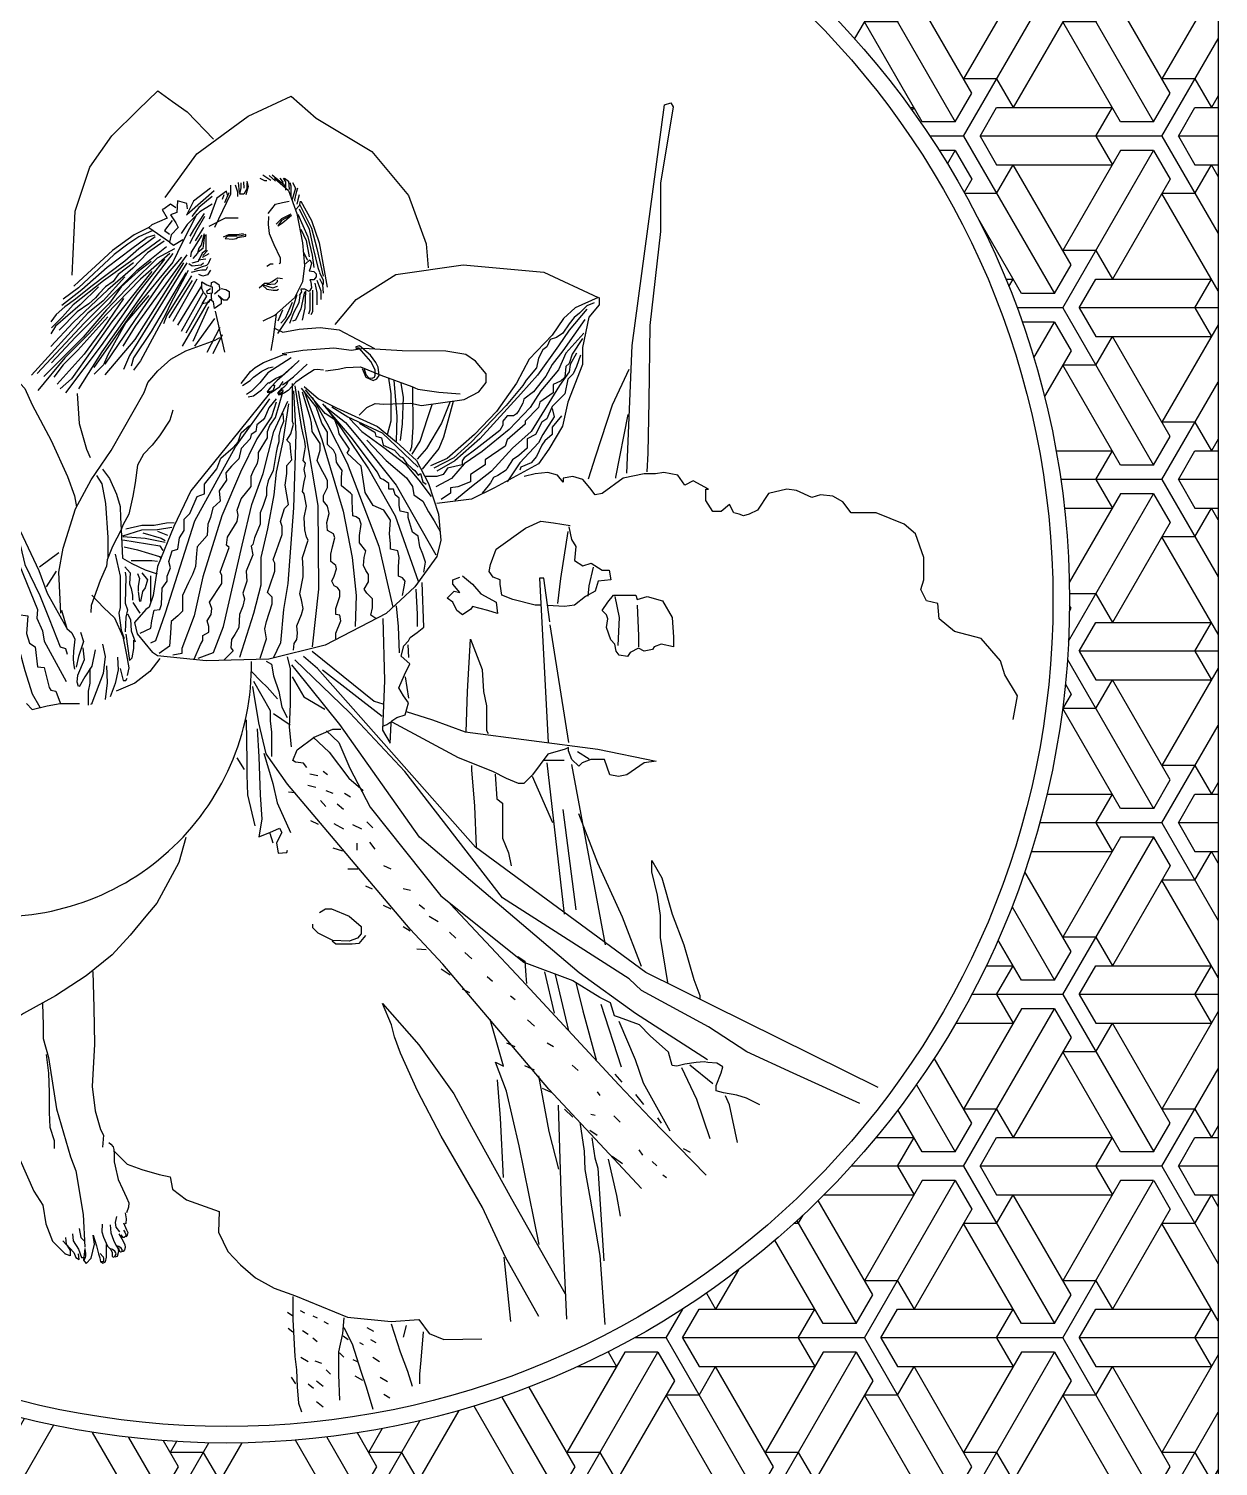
# Model space of a CAD drawing. Extents: x 996 to 1636, y 114 to 1174.
# Drawn here: x 1253.2 to 1613.1, y 381.5 to 816.6 of the extents above; entities that cross this region are included whole.
import ezdxf

# ---------------------------------------------------------------- set-up
doc = ezdxf.new("R2010")
doc.units = 0
doc.header["$LTSCALE"] = 10
doc.header["$MEASUREMENT"] = 0
for name, color, linetype in [('3', 3, 'CONTINUOUS'), ('4', 4, 'CONTINUOUS'), ('7', 7, 'CONTINUOUS'), ('BH', 3, 'CONTINUOUS')]:
    doc.layers.add(name, color=color, linetype=linetype)

msp = doc.modelspace()

# ---------------------------------------------------------------- hatches: boundary and pattern name
at = {"layer": 'BH'}
h = msp.add_hatch(dxfattribs=at)
h.set_pattern_fill('ESCHER', color=256, scale=50, style=0)
h.set_pattern_definition([(60, (-7764.003, -1606.18), (-60, -1e-08), [55, -5]), (180, (-7764.003, -1606.18), (30, -51.96152), [55, -5]), (300, (-7764.003, -1606.18), (60, -1e-08), [55, -5]), (60, (-7759.003, -1606.18), (-60, -1e-08), [10, -50]), (300, (-7759.003, -1606.18), (60, -1e-08), [10, -50]), (60, (-7766.503, -1601.85), (-60, -1e-08), [10, -50]), (180, (-7766.503, -1601.85), (30, -51.96152), [10, -50]), (300, (-7766.503, -1610.51), (60, -1e-08), [10, -50]), (180, (-7766.503, -1610.51), (30, -51.96152), [10, -50]), (60, (-7784.003, -1606.18), (-60, -1e-08), [10, -50]), (300, (-7784.003, -1606.18), (60, -1e-08), [10, -50]), (60, (-7754.003, -1623.503), (-60, -1e-08), [10, -50]), (180, (-7754.003, -1623.503), (30, -51.96152), [10, -50]), (300, (-7754.003, -1588.86), (60, -1e-08), [10, -50]), (180, (-7754.003, -1588.86), (30, -51.96152), [10, -50]), (0, (-7754.003, -1597.52), (-30, 51.96152), [35, -25]), (0, (-7754.003, -1614.84), (-30, 51.96152), [35, -25]), (120, (-7761.503, -1593.19), (-60, 1e-08), [35, -25]), (120, (-7776.503, -1601.85), (-60, 1e-08), [35, -25]), (240, (-7776.503, -1610.51), (30, -51.96152), [35, -25]), (240, (-7761.503, -1619.173), (30, -51.96152), [35, -25])])
h.paths.add_polyline_path([(1013.07, 1143.55), (1613.07, 1143.55), (1613.07, 143.55), (1013.07, 143.55)])
edge = h.paths.add_edge_path(flags=16)
edge.add_arc((1313.07, 643.55), 255, 0, 360)

# ---------------------------------------------------------------- linework, layer by layer
at = {"layer": '3'}
for points in [[(1434.18, 682.13), (1435.76, 720.76), (1439.57, 749.26), (1445.59, 793.58), (1447.49, 794.22), (1448.13, 792.95), (1444.32, 769.84), (1444.32, 755.27), (1441.15, 726.78), (1440.83, 703.98), (1440.52, 688.15), (1440.2, 682.45)], [(1318.16, 770.27), (1318.34, 768.32)], [(1319.22, 770.45), (1319.58, 768.85), (1319.4, 768.14), (1318.87, 766.37)], [(1323.13, 771.34), (1324.55, 770.63), (1325.26, 770.63)], [(1324.02, 772.4), (1326.5, 770.8)], [(1327.57, 771.34), (1331.83, 767.61), (1334.32, 760.69), (1336.09, 751.83), (1336.62, 744.91), (1336.09, 739.95), (1333.61, 735.16), (1327.57, 729.84), (1324.02, 728.06)], [(1325.97, 772.22), (1327.92, 770.45)], [(1326.86, 772.4), (1329.17, 770.45), (1330.41, 769.56), (1330.94, 768.32)], [(1329.17, 771.34), (1330.23, 770.09)], [(1330.23, 771.34), (1330.94, 770.27), (1330.94, 769.03), (1330.94, 767.79)], [(1330.59, 771.34), (1331.83, 770.45), (1332.01, 767.97)], [(1308.21, 768.3), (1303.06, 764.4), (1300.93, 760.14)], [(1309.28, 767.59), (1301.82, 761.03), (1300.93, 760.14)], [(1308.75, 765.82), (1304.66, 762.45), (1302.53, 759.79)], [(1313.37, 766.19), (1313.01, 767.43), (1310.17, 765.31), (1307.86, 758.92)], [(1314.25, 769.21), (1314.25, 766.55), (1309.46, 756.44)], [(1312.3, 766.37), (1311.77, 764.95)], [(1313.72, 766.9), (1312.48, 763.89)], [(1315.67, 769.38), (1316.38, 767.26), (1316.38, 765.84)], [(1316.56, 770.09), (1316.92, 767.08)], [(1319.22, 769.92), (1319.22, 768.14), (1318.34, 766.55), (1317.09, 766.55), (1317.45, 768.5), (1317.45, 769.92)], [(1332.19, 770.09), (1332.54, 769.03), (1332.54, 767.79), (1332.54, 765.84)], [(1333.07, 770.09), (1333.96, 768.32), (1332.9, 764.95)], [(1334.49, 768.32), (1334.14, 767.08), (1333.61, 764.77), (1333.78, 764.42)], [(1335.03, 766.37), (1334.67, 764.77), (1334.32, 763.53)], [(1297.73, 762.43), (1296.13, 763.5), (1294.18, 762.08), (1293.64, 761.9), (1295.06, 759.24), (1290.45, 757.29), (1289.56, 756.4), (1295.77, 752.15)], [(1301.28, 762.08), (1301.1, 763.67), (1298.26, 764.56), (1298.08, 761.01), (1296.13, 760.3), (1297.73, 757.82), (1298.44, 756.4), (1296.31, 754.27), (1295.77, 751.97), (1297.02, 751.08), (1299.86, 752.86)], [(1308.75, 763.51), (1305.02, 761.21), (1301.11, 757.31), (1299.34, 754.65)], [(1325.62, 760.69), (1327.92, 763.53), (1330.05, 764.06), (1332.01, 764.42)], [(1335.38, 764.42), (1335.03, 763), (1333.96, 761.76)], [(1335.03, 762.11), (1338.04, 755.91), (1339.29, 750.23), (1340.71, 744.38), (1341.24, 742.96)], [(1335.2, 763.35), (1338.75, 756.26), (1340.35, 750.05), (1342.3, 741.72)], [(1335.56, 764.42), (1338.75, 758.57), (1341.06, 751.83), (1343.55, 738.35)], [(1304.13, 760.5), (1299.69, 751.81), (1296.85, 745.96), (1286.02, 732.83), (1272.88, 714.03)], [(1296.66, 758.53), (1294.35, 755.52), (1295.77, 754.45)], [(1306.44, 759.81), (1304.13, 755.73), (1301.83, 751.47)], [(1306.26, 760.69), (1303.07, 755.73), (1302, 753.78)], [(1316.56, 759.28), (1312.66, 759.28), (1307.68, 756.79)], [(1325.79, 759.81), (1325.62, 757.33), (1325.97, 754.66), (1327.39, 751.3), (1329.34, 747.22), (1329.34, 745.62), (1328.99, 745.44)], [(1332.54, 760.52), (1329.7, 759.1), (1328.1, 757.5)], [(1332.36, 759.99), (1329.7, 758.57), (1328.63, 756.97), (1329.7, 757.68), (1330.59, 758.39), (1332.72, 760.16)], [(1334.67, 760.52), (1337.69, 753.6), (1338.93, 748.1), (1339.46, 744.38)], [(1291.51, 753.57), (1286.54, 750.02), (1282.28, 746.29), (1271.98, 738.49), (1267.37, 734.77), (1264.17, 732.46), (1261.51, 730.16), (1259.91, 727.85)], [(1293.11, 752.86), (1284.06, 746.12), (1275.89, 740.26), (1266.66, 732.99), (1263.46, 729.45), (1260.09, 726.08)], [(1291.34, 754.1), (1289.03, 753.39), (1284.41, 750.02), (1276.95, 744.34), (1269.32, 737.6), (1263.28, 732.82)], [(1290.8, 755.52), (1286.54, 753.57), (1283.17, 751.44), (1279.09, 748.25), (1268.26, 738.14), (1263.64, 734.77)], [(1289.56, 756.4), (1285.12, 754.27), (1278.55, 749.49), (1268.43, 740.09), (1266.83, 738.67)], [(1305.55, 754.13), (1302.36, 748.99), (1302.18, 747.57)], [(1306.8, 754.31), (1306.8, 749.52), (1305.73, 748.64), (1304.49, 746.15), (1302.54, 745.62)], [(1306.26, 754.49), (1305.38, 751.12), (1304.67, 750.23), (1304.31, 748.64), (1302.89, 747.04)], [(1306.09, 756.44), (1303.6, 752.36)], [(1306.44, 754.13), (1305.91, 750.05), (1304.49, 748.99)], [(1312.12, 753.6), (1313.72, 754.31), (1316.21, 754.31), (1318.16, 754.66)], [(1335.56, 755.91), (1337.16, 752.54), (1338.04, 747.57)], [(1294.89, 750.55), (1285.83, 743.28), (1270.03, 727.5), (1255.83, 712.24)], [(1295.95, 748.6), (1287.07, 740.8), (1276.6, 729.98), (1271.45, 724.3), (1264.17, 717.03), (1256, 707.07)], [(1297.37, 750.02), (1292.05, 747.18), (1284.77, 739.91), (1276.78, 731.57), (1269.68, 723.24), (1257.78, 711.36)], [(1294.18, 752.32), (1289.2, 748.78), (1284.77, 744.17), (1277.13, 737.6), (1266.66, 727.67), (1259.91, 720.4)], [(1296.84, 748.6), (1291.34, 741.51), (1282.81, 729.45), (1275.36, 718.81), (1268.26, 707.63)], [(1307.68, 748.46), (1305.73, 747.39)], [(1307.33, 749.52), (1305.91, 747.93)], [(1336.27, 749.17), (1337.33, 746.86), (1337.69, 746.51)], [(1290.27, 746.12), (1286.36, 743.1), (1281.22, 738.49), (1277.66, 733.53), (1272.52, 728.38), (1267.37, 723.24), (1260.09, 715.44)], [(1284.94, 745.76), (1280.33, 742.22), (1278.73, 740.09), (1276.42, 738.49), (1274.47, 736.36), (1273.4, 735.12), (1271.45, 733.35), (1267.9, 730.87), (1262.4, 725.37)], [(1294.35, 746.83), (1286.01, 736.36), (1281.93, 730.33), (1275.18, 720.76), (1264.35, 706.39)], [(1299.48, 747.5), (1294.16, 741.3), (1286.7, 730.48), (1280.31, 721.08), (1276.23, 715.05)], [(1300.02, 745.73), (1288.65, 727.82), (1285.28, 722.5), (1276.23, 711.86)], [(1301.08, 748.21), (1285.46, 726.58), (1281.73, 720.55)], [(1301.08, 745.73), (1283.68, 717.71), (1281.91, 713.45)], [(1306.09, 745.62), (1305.38, 745.09), (1302.71, 744.73), (1301.65, 745.44)], [(1307.33, 744.56), (1306.8, 743.49), (1305.55, 743.49), (1304.31, 743.31), (1302.36, 742.78)], [(1308.22, 747.04), (1307.51, 745.44), (1306.97, 744.91), (1305.73, 744.56), (1303.25, 743.67)], [(1306.8, 746.86), (1304.49, 746.51)], [(1325.26, 744.73), (1326.33, 745.44), (1327.21, 745.44)], [(1336.98, 745.44), (1338.22, 746.68), (1338.75, 745.8), (1338.4, 744.02), (1338.04, 743.31), (1339.46, 743.14), (1340.17, 742.43), (1340.17, 741.54), (1339.46, 740.65), (1338.22, 740.65), (1338.58, 739.95), (1338.75, 738.17), (1338.04, 737.11), (1336.8, 737.82), (1335.56, 737.82), (1335.74, 736.93), (1335.03, 735.87)], [(1282.28, 741.51), (1275.71, 734.23), (1271.1, 730.51), (1254.05, 711.71)], [(1290.45, 743.1), (1278.37, 727.85), (1272.34, 719.34), (1266.12, 710.65), (1262.75, 707.63)], [(1300.73, 742.72), (1290.25, 724.98), (1284.92, 717), (1284.21, 714.52)], [(1301.44, 743.43), (1296.11, 733.32), (1294.69, 730.3), (1287.05, 716.11), (1284.92, 713.28)], [(1302.5, 741.83), (1295.04, 729.95), (1293.98, 727.29)], [(1302.68, 740.41), (1295.58, 729.06)], [(1304.1, 740.77), (1296.82, 728)], [(1308.22, 743.49), (1307.33, 742.07), (1305.91, 741.72), (1304.67, 742.25)], [(1311.41, 737.99), (1312.83, 737.64), (1313.9, 737.11), (1313.9, 735.51), (1313.19, 734.45), (1312.12, 734.45), (1310.53, 735.87), (1311.41, 734.8), (1311.41, 733.38), (1309.46, 731.96), (1309.1, 733.92), (1308.04, 734.63), (1307.68, 733.74), (1305.73, 733.38), (1307.15, 735.69), (1306.09, 736.75), (1305.55, 737.99), (1305.55, 739.95), (1307.15, 739.06), (1308.75, 738.53), (1308.75, 736.58), (1307.33, 736.4), (1307.15, 737.29), (1308.22, 737.99)], [(1308.39, 738.35), (1308.57, 739.77), (1309.28, 740.12), (1310.7, 739.24), (1311.06, 737.64), (1309.46, 736.22)], [(1322.95, 738.17), (1324.55, 739.59), (1325.97, 739.59), (1326.86, 740.12), (1327.92, 740.83), (1328.63, 741.19), (1330.05, 741.01)], [(1325.26, 739.24), (1327.75, 739.41), (1328.46, 740.12), (1328.46, 740.65)], [(1340.35, 740.48), (1341.59, 737.29), (1341.59, 734.63)], [(1341.24, 742.78), (1342.3, 740.48), (1342.3, 739.24)], [(1341.24, 741.01), (1342.13, 739.24), (1342.3, 736.58)], [(1274.29, 738.49), (1268.79, 732.99), (1261.33, 726.61), (1259.91, 724.3)], [(1289.57, 735.85), (1282.65, 727.69), (1277.14, 717.94), (1275.9, 714.92), (1273.06, 712.08)], [(1305.52, 738.81), (1298.24, 726.93)], [(1305.87, 736.69), (1299.31, 724.98)], [(1306.94, 735.45), (1300.73, 724.45)], [(1308.39, 736.4), (1308.39, 735.33), (1308.57, 734.63)], [(1324.02, 738.88), (1325.26, 737.82), (1327.21, 737.46), (1328.28, 737.46), (1328.81, 737.82)], [(1324.2, 739.06), (1327.04, 738.17), (1328.46, 738.7), (1328.46, 738.7)], [(1334.32, 736.04), (1332.54, 730.37), (1328.46, 724.34)], [(1332.19, 727.53), (1333.43, 730.72), (1335.03, 733.74), (1335.38, 735.87)], [(1336.62, 736.93), (1335.56, 731.79), (1333.96, 728.42), (1333.07, 728.06)], [(1336.98, 737.29), (1336.8, 732.14), (1335.91, 728.42)], [(1338.22, 736.75), (1338.22, 731.43), (1337.87, 730.19)], [(1339.11, 737.46), (1339.11, 730.9), (1338.58, 730.01)], [(1339.82, 739.59), (1340.35, 736.75), (1340.35, 733.03)], [(1281.93, 734.94), (1275.89, 726.08), (1270.03, 718.1), (1261.86, 709.05)], [(1307.65, 734.2), (1299.66, 720.55)], [(1307.65, 732.43), (1302.86, 721.97)], [(1309.63, 731.17), (1312.47, 718.75)], [(1330.05, 731.43), (1328.63, 728.06)], [(1332.9, 733.74), (1330.76, 728.95), (1329.52, 727.53)], [(1424.28, 733.64), (1422.06, 732.69), (1419.84, 730.48), (1418.26, 729.21), (1416.67, 727.31), (1414.77, 724.46), (1412.87, 723.2), (1410.96, 722.56), (1410.01, 720.35), (1408.75, 719.4), (1407.48, 716.86), (1406.84, 714.01), (1403.67, 710.21), (1402.72, 708.63), (1397.65, 702.61), (1387.19, 691.53), (1381.8, 686.78), (1375.78, 683.62)], [(1422.06, 731.74), (1416.67, 725.41), (1413.5, 720.66), (1407.16, 711.8), (1402.09, 706.1), (1389.73, 692.48), (1382.12, 685.83), (1376.73, 682.67)], [(1277.13, 729.45), (1268.08, 719.34), (1263.64, 714.9), (1260.8, 711.18)], [(1309.43, 728.88), (1303.39, 720.55)], [(1328.1, 730.19), (1327.21, 723.27), (1326.5, 719.2)], [(1421.43, 728.58), (1414.77, 719.08), (1411.6, 714.96), (1409.7, 711.48), (1405.89, 706.73), (1403.04, 704.51), (1402.72, 703.25), (1401.46, 701.03), (1400.82, 700.08), (1399.87, 699.45), (1397.97, 699.45), (1396.7, 697.87), (1396.7, 696.6), (1395.75, 695.02), (1388.46, 689.32), (1384.97, 686.78), (1384.34, 685.83), (1384.34, 684.57), (1379.9, 683.62), (1379.27, 682.67), (1378.63, 681.72), (1376.73, 681.08), (1373.24, 681.08)], [(1262.9, 639.68), (1262.36, 652.09), (1263.61, 659.36), (1267.34, 671.25), (1272.13, 680.11), (1278.17, 688.98), (1288.12, 706.5), (1289.24, 709.53), (1292.26, 713.08), (1296.17, 716.63), (1300.78, 719.11), (1309.66, 722.3), (1311.08, 723.19)], [(1311.02, 726.22), (1307.12, 718.6)], [(1311.73, 723.92), (1308.89, 718.24)], [(1327.41, 726.03), (1330.08, 724.79), (1335.05, 725.67), (1341.44, 726.2), (1347.12, 725.49), (1357.81, 719.8)], [(1421.11, 724.46), (1415.72, 718.45), (1413.5, 713.38), (1408.11, 707.05), (1404.94, 701.98), (1398.6, 695.33), (1390.36, 688.68), (1384.97, 684.88), (1381.17, 680.45), (1376.41, 677.92)], [(1420.79, 722.88), (1417.62, 718.13), (1416.67, 715.28), (1415.72, 714.33), (1415.4, 711.16), (1414.13, 709.9), (1411.92, 708.95), (1411.92, 706.41), (1407.8, 703.56), (1407.48, 701.98), (1403.36, 697.87), (1403.36, 696.92), (1397.97, 692.17), (1397.33, 690.27), (1391.31, 686.15), (1391.31, 684.57), (1386.87, 681.72), (1386.87, 679.5), (1383.07, 677.92), (1380.85, 677.6), (1380.85, 676.02), (1378, 674.12)], [(1317.53, 709.19), (1320.34, 712.85), (1321.69, 714.07), (1324.26, 715.54), (1330.37, 717.98), (1331.35, 717.98)], [(1353.17, 699.66), (1355.48, 701.96), (1357.99, 703.13), (1360.65, 702.95), (1368.82, 703.3), (1372.02, 702.59), (1384.98, 704.37), (1389.41, 706.67), (1391.61, 709.57), (1391.61, 712.11), (1388.38, 716.03), (1385.47, 717.98), (1379.36, 719.02), (1366.16, 719.09), (1354.62, 719.8), (1350.89, 719.26), (1345.56, 719.97), (1336.15, 719.26), (1329.94, 718.2)], [(1354.08, 713.73), (1355.2, 711.14), (1357.42, 710.16), (1358.58, 710.62), (1359.27, 711.65), (1358.92, 714.19), (1358.23, 715.57), (1356.62, 717.76), (1353.31, 720.64), (1352.21, 720.28), (1352.36, 719.46), (1352.36, 719.46)], [(1354.71, 713.71), (1355.23, 712), (1356.15, 710.96), (1357.08, 710.85), (1357.88, 711.19), (1358, 711.77), (1358, 713.38), (1356.73, 715.92), (1353.15, 719.95), (1352.58, 719.95), (1352.4, 719.58), (1352.36, 719.46)], [(1418.89, 718.45), (1416.99, 714.96), (1416.67, 712.75), (1413.82, 708.63), (1405.26, 694.7), (1399.55, 689.63), (1393.21, 682.67), (1387.19, 677.92), (1382.12, 673.8)], [(1317.9, 708.58), (1320.22, 710.17), (1321.2, 711.14), (1323.77, 712.98), (1325.73, 713.95), (1327.19, 714.32)], [(1332.58, 717.01), (1325.6, 712.49), (1323.16, 709.43), (1320.59, 706.87), (1319.12, 705.89)], [(1335.02, 716.15), (1331.47, 712.85), (1328.29, 710.04), (1326.46, 708.09), (1325.48, 706.87), (1325.36, 706.62), (1326.58, 706.5), (1329.15, 708.33), (1330.25, 709.8)], [(1325.85, 709.31), (1327.93, 710.78), (1330.13, 711.75), (1333.55, 714.81)], [(1330.01, 708.82), (1331.6, 709.92), (1333.31, 711.26), (1337.47, 715.05)], [(1343.02, 713.03), (1346.83, 713.6), (1349.13, 714.06), (1353.63, 714.29), (1359.75, 711.76), (1369.09, 708.3), (1370.94, 707.5), (1377.28, 706.57), (1383.74, 706.11)], [(1420.16, 717.81), (1418.89, 714.33), (1417.94, 712.11), (1416.35, 710.53), (1415.4, 706.1), (1411.6, 702.3), (1410.01, 698.5), (1408.43, 697.55), (1406.53, 693.75), (1403.99, 692.48), (1403.99, 689.63), (1401.46, 687.42), (1399.55, 686.15), (1397.97, 683.62), (1397.65, 682.98), (1395.12, 681.4), (1393.85, 680.77), (1392.9, 679.18), (1392.26, 678.23), (1390.36, 676.02)], [(1319.61, 705.16), (1321.2, 705.52), (1323.65, 707.35), (1325.73, 709.55)], [(1323.2, 626.07), (1325.17, 631.98), (1324.68, 634.93), (1325.17, 637.15), (1326.9, 642.56), (1326.9, 644.53), (1325.42, 646.01), (1326.16, 647.98), (1327.64, 652.41), (1327.64, 654.87), (1327.14, 655.85), (1329.85, 663.48), (1329.85, 665.95), (1329.36, 667.42), (1330.59, 671.36), (1331.83, 672.59), (1330.84, 678.5), (1331.33, 681.94), (1331.33, 684.41), (1332.81, 686.13), (1332.57, 688.59), (1332.32, 691.05), (1331.33, 692.04), (1332.57, 694.01), (1333.3, 696.96), (1333.06, 697.7), (1333.06, 709.27)], [(1342.36, 713.22), (1340.53, 713.46), (1339.55, 713.34), (1336.73, 711.51), (1334.04, 709.68), (1331.72, 707.11), (1330.62, 706.38), (1329.09, 705.7), (1328.54, 706.26), (1329.94, 707.78), (1330.25, 707.97), (1330.74, 708.45), (1331.23, 708.94), (1331.72, 709.8)], [(1362.05, 710.84), (1362.75, 706.11), (1362.75, 697.82), (1361.71, 693.67)], [(1363.67, 710.15), (1364.59, 699.31), (1364.48, 695.4), (1364.36, 691.82)], [(1365.75, 709.22), (1366.55, 705.08), (1366.21, 697.01), (1365.63, 691.94)], [(1434.81, 713.48), (1429.74, 702.71), (1424.67, 687.2), (1422.45, 680.23)], [(1303.24, 625.82), (1305.21, 630.25), (1305.95, 631.49), (1305.95, 632.96), (1307.68, 633.95), (1307.68, 635.67), (1307.18, 637.39), (1308.42, 639.36), (1308.66, 641.09), (1307.92, 643.05), (1311.62, 648.72), (1311.62, 651.18), (1311.13, 652.16), (1313.84, 659.55), (1313.1, 660.28), (1313.34, 662.75), (1316.3, 667.42), (1316.55, 669.39), (1316.3, 670.87), (1317.53, 674.31), (1320.49, 678.01), (1320.49, 681.21), (1321.23, 682.93), (1322.46, 685.14), (1322.71, 686.62), (1322.71, 688.34), (1325.42, 692.78), (1325.42, 694.74), (1326.16, 696.47), (1327.88, 698.93), (1330.1, 706.56)], [(1333.3, 707.05), (1334.04, 694.01), (1333.3, 671.61), (1331.58, 648.72), (1330.35, 640.84), (1329.36, 630.75), (1327.14, 626.07)], [(1333.3, 628.53), (1333.55, 630.5), (1334.29, 631.73), (1334.54, 633.7), (1334.29, 635.92), (1335.77, 639.36), (1336.26, 641.09), (1335.77, 643.79), (1335.28, 645.52), (1336.26, 650.68), (1336.26, 653.15), (1336.02, 656.59), (1337.74, 661.76), (1337.25, 662.75), (1336.75, 664.96), (1336.51, 668.65), (1337.25, 672.1), (1336.51, 675.79), (1336.02, 676.53), (1336.51, 679.48), (1337, 681.21), (1336.51, 683.18), (1337, 685.14), (1336.26, 685.88), (1336.75, 688.84), (1337, 690.07), (1336.75, 691.79), (1336.26, 693.76), (1335.77, 696.22), (1333.8, 708.53)], [(1334.78, 707.05), (1337, 694.25), (1340.7, 672.35), (1340.94, 646.99), (1338.97, 629.52)], [(1358.19, 638.13), (1356.71, 639.12), (1357.21, 641.33), (1357.21, 644.04), (1355.48, 645.76), (1354.74, 646.99), (1355.97, 649.21), (1355.97, 651.42), (1355.24, 652.65), (1354.5, 654.13), (1354.74, 656.59), (1355.24, 658.56), (1353.26, 661.02), (1353.26, 663.24), (1353.76, 666.68), (1353.26, 668.16), (1352.28, 668.9), (1351.29, 669.15), (1351.05, 673.58), (1351.05, 675.55), (1350.55, 676.04), (1347.84, 678.25), (1347.84, 680.96), (1348.09, 682.93), (1346.86, 684.65), (1346.36, 685.39), (1346.12, 687.61), (1345.38, 689.08), (1343.65, 690.81), (1343.65, 693.02), (1343.65, 694.5), (1341.93, 697.21), (1340.2, 702.13), (1335.77, 707.79)], [(1346.12, 631.98), (1346.12, 633.7), (1347.6, 637.39), (1347.35, 639.12), (1346.12, 639.36), (1346.12, 641.09), (1347.35, 644.78), (1347.35, 646.5), (1346.61, 647.48), (1345.63, 647.98), (1344.89, 649.45), (1345.63, 650.93), (1346.36, 653.15), (1346.12, 654.13), (1344.64, 655.36), (1344.64, 657.58), (1345.13, 659.79), (1345.87, 662.5), (1345.38, 663.73), (1343.65, 664.71), (1343.41, 667.18), (1344.15, 669.88), (1343.65, 672.1), (1342.42, 673.58), (1342.42, 675.3), (1343.65, 677.76), (1343.65, 679.73), (1343.16, 680.71), (1341.68, 683.42), (1340.45, 685.88), (1341.44, 689.08), (1341.44, 691.05), (1338.97, 694.74), (1338.73, 697.21), (1338.48, 698.68), (1336.02, 706.56)], [(1336.75, 706.31), (1341.93, 692.28), (1348.34, 670.62), (1351.05, 656.59), (1352.28, 645.02), (1352.03, 635.67)], [(1366.32, 645.02), (1366.82, 647.73), (1367.06, 649.45), (1366.32, 650.44), (1365.09, 650.93), (1365.09, 653.88), (1365.34, 656.59), (1364.85, 658.56), (1362.63, 659.05), (1362.63, 660.78), (1362.38, 663.73), (1362.63, 667.91), (1360.66, 670.87), (1357.45, 672.35), (1354.99, 676.28), (1353.76, 684.16), (1349.57, 688.1), (1350.31, 689.33), (1347.1, 694.01), (1346.86, 695.48), (1345.87, 698.19), (1342.91, 700.16), (1337, 707.3)], [(1338.97, 705.08), (1343.41, 697.21), (1349.57, 685.14), (1359.18, 660.04), (1363.37, 641.58)], [(1369.32, 708.3), (1369.44, 695.97), (1368.98, 689.98), (1368.51, 688.6)], [(1296.84, 701.16), (1295.95, 698.14), (1292.75, 693.35), (1290.62, 690.52), (1287.96, 687.86), (1286.18, 684.49), (1285.47, 679.17), (1284.76, 675.09), (1283.52, 669.68), (1281.74, 666.31), (1281.21, 664.89), (1278.54, 659.93), (1276.95, 655.85), (1276.77, 653.9), (1274.82, 649.64), (1272.15, 642.02), (1271.98, 639.89)], [(1290.18, 630.75), (1291.66, 631.49), (1294.62, 639.85), (1303.49, 667.67), (1315.81, 690.07), (1326.16, 704.59)], [(1328.13, 704.59), (1325.91, 701.88), (1324.68, 698.93), (1324.19, 698.19), (1322.22, 696.71), (1321.97, 694.74), (1320.49, 693.76), (1320.24, 692.53), (1317.53, 689.58), (1316.79, 686.38), (1314.58, 684.16), (1312.85, 682.19), (1313.1, 679.98), (1310.88, 676.78), (1311.13, 673.58), (1308.91, 671.61), (1308.17, 668.65), (1307.43, 666.68), (1307.18, 663.24), (1304.23, 659.79), (1303.98, 657.82), (1303.73, 653.88), (1302.75, 651.42), (1301.52, 648.96), (1299.79, 645.02), (1299.79, 642.81), (1299.79, 640.35), (1298.31, 638.87), (1296.34, 637.15), (1296.1, 633.7), (1295.85, 629.76), (1292.65, 627.55)], [(1328.13, 703.61), (1326.65, 699.17), (1322.22, 692.53), (1317.29, 682.44), (1311.62, 669.15), (1305.95, 650.68), (1303.24, 638.87), (1299.55, 629.02), (1299.55, 627.55), (1296.84, 627.05)], [(1304.47, 626.07), (1309.16, 627.79), (1312.11, 635.67), (1317.78, 660.28), (1320.74, 672.59), (1324.19, 681.94), (1327.39, 694.74), (1331.58, 703.85)], [(1331.83, 703.11), (1330.1, 691.79), (1328.13, 682.44), (1327.39, 675.55), (1325.42, 665.21), (1323.45, 656.59), (1323.45, 648.22), (1321.23, 639.61), (1317.04, 626.32)], [(1372.73, 652.16), (1373.22, 655.12), (1372.48, 657.58), (1371.5, 659.79), (1371.01, 662.99), (1369.28, 664.22), (1368.05, 668.65), (1368.05, 670.13), (1365.58, 670.62), (1365.34, 672.35), (1365.34, 674.56), (1364.11, 675.55), (1363.61, 677.27), (1362.14, 677.27), (1362.14, 678.99), (1360.41, 680.22), (1359.67, 680.47), (1358.69, 682.44), (1350.8, 693.02), (1342.18, 703.11)], [(1342.67, 702.62), (1347.84, 695.48), (1355.97, 683.42), (1364.11, 669.15), (1371.01, 649.45)], [(1343.41, 701.88), (1349.08, 697.45), (1354.25, 691.3), (1364.35, 678.5), (1370.27, 668.16), (1376.43, 657.33)], [(1344.89, 702.13), (1349.81, 699.17), (1360.16, 694.25), (1371.01, 683.91)], [(1369.21, 687.79), (1371.63, 691.82), (1373.94, 698.97), (1375.32, 702.89)], [(1380.74, 703.81), (1378.09, 697.24), (1373.59, 689.52), (1370.71, 686.29)], [(1381.67, 703.81), (1378.67, 692.98), (1377.28, 689.52), (1372.21, 683.3)], [(1411.6, 701.66), (1412.23, 699.13), (1408.75, 693.75), (1407.48, 691.22), (1401.77, 685.2), (1397.97, 679.5)], [(1286.98, 633.7), (1290.18, 635.18), (1290.43, 637.39), (1291.17, 640.59), (1292.89, 640.84), (1293.39, 642.32), (1293.63, 647.24), (1295.11, 649.45), (1295.11, 650.93), (1296.1, 653.39), (1295.6, 655.36), (1296.59, 658.56), (1298.31, 659.05), (1298.81, 662.5), (1300.28, 664.71), (1300.28, 668.16), (1302.01, 669.88), (1304.23, 675.05), (1306.45, 675.79), (1306.45, 678.75), (1310.14, 683.42), (1311.37, 686.62), (1315.07, 689.82), (1316.55, 691.54), (1317.53, 694.25), (1320, 696.47)], [(1330.1, 700.16), (1330.35, 697.7), (1329.36, 695.48), (1328.87, 693.51), (1328.87, 691.54), (1328.38, 689.82), (1328.13, 688.34), (1327.14, 682.93), (1325.67, 679.73), (1325.17, 677.51), (1325.17, 675.3), (1324.19, 672.35), (1323.2, 670.13), (1323.2, 666.68), (1321.48, 662.5), (1320.98, 660.53), (1320.49, 660.04), (1320.98, 657.33), (1319.01, 652.41), (1319.26, 649.45), (1318.03, 645.76), (1318.52, 644.04), (1318.03, 641.82), (1317.04, 639.36), (1316.79, 635.42), (1315.56, 633.21), (1314.58, 631.73), (1314.33, 629.27), (1315.07, 628.29), (1312.36, 625.58)], [(1350.31, 698.68), (1354, 694.74), (1360.66, 689.82), (1367.06, 684.9), (1371.25, 679.98), (1374.95, 675.05)], [(1353.26, 697.21), (1357.95, 694.5), (1358.19, 693.27), (1359.92, 692.78), (1360.41, 690.56), (1363.86, 689.08), (1365.58, 687.11), (1366.32, 686.87), (1367.56, 685.14), (1369.28, 683.42), (1370.02, 682.93), (1371.01, 681.45), (1371.75, 681.94), (1372.48, 679.48), (1373.47, 678.75)], [(1414.45, 699.45), (1411.6, 695.97), (1411.6, 693.75), (1409.38, 691.85), (1408.43, 690.58), (1406.84, 687.1), (1405.26, 685.2), (1402.09, 683.93), (1401.77, 682.98)], [(1434.5, 699.86), (1430.69, 680.86), (1430.69, 680.55)], [(1355.48, 692.04), (1361.4, 685.88), (1367.56, 680.71), (1369.28, 678.01), (1369.77, 675.55), (1372.48, 673.58), (1374.21, 670.38), (1375.93, 667.67), (1377.66, 664.47)], [(1228.02, 690.08), (1233.59, 685.18), (1234.26, 683.17), (1236.49, 679.61), (1240.72, 672.48), (1244.73, 666.7), (1249.19, 657.12), (1255.88, 640.87), (1255.66, 638.19), (1257.44, 634.41), (1257.89, 631.29), (1264.57, 619.04)], [(1229.13, 688.29), (1232.03, 685.18), (1232.47, 681.84), (1233.59, 680.95), (1235.15, 678.72), (1236.93, 673.82), (1238.94, 670.7), (1241.61, 664.25), (1243.17, 659.57), (1245.85, 646.88), (1247.85, 637.97), (1252.09, 622.38), (1254.32, 615.26), (1256.55, 611.25)], [(1232.7, 683.84), (1236.49, 677.38), (1240.05, 672.04), (1242.06, 667.81), (1243.4, 666.03), (1243.4, 662.69), (1244.96, 661.57), (1245.18, 656.23), (1246.96, 655.34), (1247.19, 650.89), (1249.86, 644.87), (1250.08, 639.31), (1252.98, 638.86), (1252.54, 633.52), (1253.43, 630.62), (1255.21, 629.51), (1255.88, 623.5), (1257.89, 623.28), (1259.45, 617.26), (1259.89, 616.37), (1261.45, 616.15), (1262.79, 612.59)], [(1235.15, 683.4), (1239.16, 678.5), (1240.72, 675.6), (1243.17, 674.04), (1244.07, 670.7), (1246.29, 668.92), (1247.19, 663.13), (1249.41, 662.02), (1250.75, 660.02), (1252.09, 654.45), (1256.55, 645.1), (1259.45, 637.97), (1262.79, 629.51), (1264.35, 629.06), (1264.9, 627.31), (1264.9, 627.31)], [(1275.53, 683.34), (1277.66, 680.5), (1279.79, 675.71), (1280.85, 671.99), (1281.03, 668.62), (1281.21, 665.07), (1281.56, 656.38), (1284.4, 654.78), (1288.49, 652.83), (1292.04, 651.59)], [(1273.75, 681.39), (1275.35, 678.9), (1276.41, 672.87), (1277.12, 662.59), (1277.12, 656.56)], [(1281.74, 663.12), (1287.42, 664.89), (1292.21, 665.07), (1296.48, 665.78)], [(1282.63, 665.25), (1287.42, 666.31), (1291.15, 666.31), (1294.88, 667.02), (1297.19, 667.2)], [(1281.74, 662.94), (1288.49, 662.41), (1294.52, 661.17)], [(1281.74, 661.88), (1292.92, 660.1), (1293.81, 658.69)], [(1287.78, 664.01), (1293.28, 662.41), (1294.52, 661.7)], [(1292.21, 664.54), (1295.23, 663.3)], [(1416.33, 664.45), (1414.12, 650.2), (1413.16, 642.6)], [(1256.51, 653.69), (1262.36, 658.12)], [(1279.43, 657.62), (1280.85, 650.88), (1280.85, 644.68), (1280.85, 641.48), (1280.5, 639.71), (1281.21, 634.57), (1282.1, 632.08)], [(1282.1, 659.75), (1286.18, 658.86), (1292.75, 656.91), (1293.28, 656.2)], [(1282.27, 653.72), (1283.87, 651.95), (1283.69, 648.58), (1284.23, 647.16), (1284.58, 645.21), (1284.58, 643.61)], [(1284.23, 655.67), (1290.44, 655.67), (1292.21, 655.49)], [(1423.94, 653.68), (1422.67, 647.98), (1422.36, 644.82)], [(1258.64, 647.66), (1261.65, 652.45)], [(1282.45, 652.12), (1282.63, 650.71), (1282.45, 642.73), (1283.16, 640.77), (1282.63, 638.47), (1282.45, 634.04)], [(1286.18, 651.77), (1286.71, 650.17), (1286.36, 647.87), (1286.36, 646.45)], [(1287.42, 651.95), (1289.2, 649.82), (1288.49, 647.34), (1287.6, 646.27), (1287.07, 643.26)], [(1290.08, 651.06), (1290.08, 650), (1290.08, 647.87), (1290.08, 644.14), (1290.08, 643.26)], [(1384.47, 651.05), (1387.43, 648.52), (1389.96, 645.56), (1394.61, 643.03), (1395.04, 639.65), (1392.08, 640.49), (1387.43, 641.76), (1387, 640.91), (1384.47, 639.23), (1382.78, 640.49), (1381.51, 643.03), (1379.82, 644.29), (1381.93, 646.4), (1383.62, 645.98), (1381.51, 648.52), (1381.51, 649.78), (1383.62, 650.63)], [(1272.32, 645.18), (1275.94, 641.38), (1279.17, 638.34), (1281.65, 632.64), (1282.84, 627.07), (1283.49, 623.16), (1282.98, 620.85)], [(1286.36, 646.27), (1286.71, 643.26)], [(1370.37, 647.03), (1370.69, 639.43), (1370.69, 635.63)], [(1428.44, 643.03), (1430.13, 645.14), (1436.89, 645.14), (1437.32, 643.87), (1440.28, 644.72), (1444.93, 643.45), (1447.89, 638.38), (1448.31, 632.47), (1448.31, 629.51), (1444.5, 630.36), (1442.39, 629.51), (1441.97, 628.67), (1439.43, 628.24), (1437.74, 629.09), (1435.2, 627.82), (1434.36, 626.56), (1431.82, 626.98), (1430.97, 628.24), (1430.55, 630.36), (1429.28, 631.62), (1428.02, 635.42), (1428.44, 637.96), (1428.02, 639.23), (1426.75, 640.49), (1428.44, 643.03)], [(1430.55, 644.72), (1431.82, 638.38), (1431.4, 629.93)], [(1263.19, 640.62), (1264.71, 635.11), (1266.23, 633.78), (1267.2, 631.84), (1266.81, 628.26), (1266.65, 626), (1266.81, 624.49), (1267.1, 622.77)], [(1284.76, 642.9), (1286.89, 639.71)], [(1288.7, 640.84), (1285.25, 636.9), (1285.99, 633.45), (1290.67, 627.79)], [(1364.35, 641.97), (1364.98, 635.63), (1365.3, 627.72)], [(1437.32, 642.18), (1437.74, 632.89), (1437.74, 629.51)], [(1283.16, 639.53), (1284.05, 637.76), (1284.23, 634.39), (1285.47, 631.02)], [(1268.94, 634.01), (1269.8, 631.19), (1268.28, 626.64), (1267.63, 623.38)], [(1282.6, 633.4), (1283.74, 625.41), (1284.5, 626.17), (1285.07, 629.02), (1285.07, 631.5)], [(1269.59, 629.24), (1270.02, 625.55), (1267.95, 620.85), (1267.76, 618.95), (1268.14, 617.62)], [(1273.28, 628.64), (1272.32, 623.7), (1270.23, 620.47), (1268.52, 617.43)], [(1275.56, 630.36), (1276.32, 626.55), (1275.75, 621.42), (1272.32, 612.49), (1272.32, 612.3), (1271.94, 612.11)], [(1338.98, 628.19), (1357.71, 613.11), (1360.31, 612.27)], [(1367.87, 630.12), (1368.11, 626.26)], [(1271.75, 622.94), (1271.75, 618.57), (1271.18, 616.1), (1271.18, 613.82), (1271.18, 611.92)], [(1276.76, 623.81), (1276.97, 618.61), (1276.32, 613.63)], [(1280.13, 626.36), (1280.32, 622.56), (1279.36, 618.38), (1277.84, 614.39)], [(1280.89, 622.94), (1281.84, 619.33), (1282.6, 619.33), (1282.98, 620.09)], [(1325.05, 625.19), (1326.63, 624.24), (1327.26, 620.75), (1328.85, 616), (1329.8, 611.25), (1331.38, 608.09)], [(1331.38, 626.45), (1332.34, 622.97), (1332.34, 612.2), (1332.02, 605.24), (1332.65, 599.22)], [(1504.69, 491.3), (1484.47, 500.46), (1470.45, 506.92), (1458.85, 514.47), (1438.63, 525.51), (1434.85, 529.01), (1396.56, 553.52), (1367.04, 591.82), (1350.39, 609.5), (1333.73, 625.61)], [(1360.15, 608.41), (1342.1, 622.47)], [(1320.61, 622.02), (1323.46, 619.17), (1325.36, 617.27), (1328.53, 613.79)], [(1321.24, 619.17), (1326.31, 610.3), (1326.31, 607.14), (1326.63, 603.65), (1326.63, 600.17), (1326.63, 596.37)], [(1332.97, 620.44), (1336.46, 614.42), (1342.8, 610.62)], [(1367.15, 620.47), (1368.11, 613.96)], [(1438.65, 465.59), (1410.6, 495.62), (1378.52, 533.5), (1368.65, 544.03), (1331.55, 587.91), (1325.05, 597.1), (1322.8, 606.51), (1321.01, 617.5)], [(1252.54, 612.36), (1254.32, 610.58), (1258.78, 611.7), (1262.79, 612.36), (1268.59, 612.36)], [(1327.26, 609.35), (1332.34, 605.87)], [(1360.39, 605.52), (1361.59, 606), (1362.8, 606.85)], [(1339.3, 602.17), (1344.15, 597.6), (1350.08, 589.78), (1354.4, 586.01)], [(1343.31, 604.11), (1347.08, 600.61), (1350.32, 592.8), (1356.52, 580.95), (1377.89, 554.14), (1403.03, 534.13), (1417.8, 528.55)], [(1419.21, 597.84), (1422.73, 595.64)], [(1318.54, 592.39), (1316.3, 595.98)], [(1342.26, 591.94), (1343.61, 590.86)], [(1409.07, 595.2), (1415.24, 595.2)], [(1337.68, 587.63), (1340.1, 587.09)], [(1338.22, 591.13), (1340.64, 590.59)], [(1405.55, 590.42), (1411.72, 576.34)], [(1331.78, 585.67), (1333.8, 585.45)], [(1341.45, 583.05), (1343.07, 581.16)], [(1343.07, 586.01), (1345.23, 585.21)], [(1348.73, 585.21), (1350.62, 584.13)], [(1346.58, 581.97), (1348.46, 580.36)], [(1414.8, 580.3), (1418.77, 549.94)], [(1438.59, 532.78), (1432.86, 547.74), (1425.37, 564.02), (1419.65, 578.98)], [(1338.51, 576.93), (1340.75, 575.81)], [(1345.5, 576.05), (1348.46, 574.43)], [(1351.16, 575.78), (1353.86, 574.43)], [(1355.47, 576.59), (1357.36, 574.7)], [(1352.51, 570.12), (1352.51, 567.97)], [(1356.28, 570.39), (1357.9, 568.24)], [(1345.24, 568.64), (1348.16, 567.74)], [(1349.73, 562.36), (1352.87, 562.36)], [(1360.6, 563.39), (1362.75, 562.31)], [(1446.52, 527.94), (1444.32, 541.58), (1444.32, 548.18), (1443.44, 554.34), (1441.68, 561.38), (1441.68, 564.9), (1444.76, 559.62), (1447.84, 548.62), (1451.37, 539.38), (1454.45, 528.82), (1456.21, 523.98), (1456.21, 523.09)], [(1355.11, 557.21), (1357.13, 556.31)], [(1366.53, 556.38), (1368.69, 555.85)], [(1341.2, 549.14), (1342.99, 550.26), (1344.79, 550.26), (1350.17, 548.02), (1353.76, 544.88), (1353.76, 542.64), (1352.64, 541.3), (1350.17, 540.4), (1345.24, 540.63), (1340.75, 542.87), (1339.18, 544.44), (1339.18, 545.56)], [(1360.49, 551.38), (1362.74, 550.26)], [(1371.38, 551.54), (1373, 550.19)], [(1458.19, 469.59), (1441.36, 486.84), (1431.71, 496.93), (1402.32, 528.75), (1380.71, 551.79)], [(1366.55, 544.88), (1368.57, 543.54)], [(1374.35, 548.03), (1377.05, 546.42)], [(1355.11, 542.19), (1353.09, 539.73), (1351.07, 539.51), (1347.48, 539.51), (1346.14, 539.51), (1345.01, 540.4)], [(1380.55, 543.19), (1382.44, 541.3)], [(1370.59, 538.16), (1373.51, 537.94)], [(1385.14, 536.99), (1387.29, 535.11)], [(1401.15, 535.75), (1403.3, 534.4), (1403.57, 530.09), (1403.84, 527.66)], [(1272.67, 531.22), (1272.89, 520.24), (1273.12, 509.25), (1272.45, 496.48), (1273.34, 489.08), (1274.91, 483.48), (1275.81, 481.69), (1275.59, 478.1)], [(1378.03, 532.04), (1380.72, 530.25)], [(1409.24, 531.17), (1412.16, 518.63)], [(1391.88, 529.72), (1393.5, 528.37)], [(1412.47, 530.36), (1416.56, 513.35)], [(1418.77, 527.94), (1420.83, 519.31), (1424.88, 504.5)], [(1384.31, 525.99), (1386.55, 524.87)], [(1398.99, 523.89), (1400.34, 522.82)], [(1257.38, 521.56), (1257.61, 515.06), (1257.61, 511.03), (1259.18, 505.2), (1261.64, 489.74), (1265.91, 475.17), (1267.48, 470.91), (1269.72, 457.69), (1270.17, 447.83)], [(1407.57, 426.85), (1397.47, 444.78), (1390.52, 459.8), (1378, 481.46), (1370.82, 495.13), (1365.66, 506.56), (1363.86, 511.49), (1362.96, 515.07), (1360.27, 521.57), (1371.27, 509.02), (1381.81, 494.23), (1387.2, 484.37), (1399.31, 462.41), (1415.52, 433.66)], [(1426.26, 521.33), (1432.42, 502.41)], [(1404.11, 516.62), (1406.27, 514.74)], [(1447.26, 482.95), (1439.17, 497.5), (1436.74, 504.5), (1431.89, 516.08)], [(1397.77, 509.63), (1400.24, 508.51)], [(1410.05, 509.62), (1411.93, 508.54)], [(1258.5, 506.1), (1259.18, 500.5), (1259.4, 494.67), (1259.4, 488.62), (1259.62, 484.14), (1260.97, 480.1), (1260.97, 477.64)], [(1403.21, 502.85), (1406.12, 501.5)], [(1417.6, 502.88), (1419.48, 501.27)], [(1459.35, 480.62), (1455.31, 492.5), (1450.83, 502.14)], [(1460.2, 497.23), (1453.19, 502.88)], [(1396.84, 468.91), (1395.95, 486.84), (1395.05, 498.49)], [(1430.54, 500.19), (1432.7, 497.77)], [(1408.59, 495.9), (1411.28, 494.78)], [(1425.15, 494.8), (1425.95, 493.73)], [(1436.74, 494), (1439.17, 491.03)], [(1467.65, 479.5), (1465.18, 490.93), (1464.06, 493.62)], [(1415.97, 426.03), (1414.4, 461.44), (1413.5, 490.8)], [(1415.32, 489.63), (1417.79, 487.16)], [(1423.26, 488.07), (1424.61, 487.8)], [(1430.27, 487.53), (1432.16, 485.65)], [(1246.91, 486.85), (1248.56, 479.61), (1250.54, 474.34), (1254.82, 464.8), (1257.46, 460.52), (1258.45, 454.92), (1260.43, 449.65), (1264.38, 445.7)], [(1422.96, 483.26), (1425.21, 481.69)], [(1443.48, 486.99), (1444.56, 485.38)], [(1277.42, 479.55), (1278.09, 478.98), (1278.76, 478.22), (1278.95, 477.36), (1279.05, 475.74), (1279.05, 473.64), (1279.33, 472.31), (1280.29, 468.3), (1281.62, 465.44), (1282.77, 462.87), (1283.53, 461.25), (1283.43, 459.92), (1282.77, 458.2)], [(1423.6, 480.94), (1424.5, 474.89), (1425.39, 471.75), (1427.19, 443.73)], [(1429.7, 475.41), (1432.84, 473.17)], [(1437.82, 477.3), (1438.9, 475.68)], [(1453.46, 476.49), (1451.3, 477.56)], [(1441.86, 473.79), (1443.21, 472.45)], [(1445.1, 469.75), (1446.18, 468.95)], [(1279.81, 457.15), (1279.33, 455.34), (1279.62, 453.91), (1280.67, 452.48)], [(1282.42, 458.26), (1282.67, 456.39), (1282.58, 454.96), (1282.29, 454.86)], [(1268.45, 453.45), (1269.04, 450.72), (1270.01, 449.74)], [(1275.44, 454.78), (1275.34, 452.49), (1275.84, 450.9), (1277.04, 448.11), (1278.03, 447.12), (1278.5, 446.21), (1278.43, 445.03), (1278.94, 444.79), (1279.35, 445.17), (1279.67, 445.67), (1279.57, 446.08), (1279.26, 446.65), (1278.56, 447.09), (1278.03, 447.28)], [(1277.89, 454.63), (1278.09, 452.15), (1278.88, 449.96), (1279.58, 448.46), (1280.17, 447.53), (1280.36, 446.55), (1279.98, 445.04), (1279.23, 444.76)], [(1281.91, 452.96), (1282.29, 452.39), (1282.58, 451.62), (1282.58, 451.15), (1282.1, 450.77), (1281.77, 450.79), (1281.53, 451.14), (1281.15, 451.58)], [(1281.91, 455.15), (1282.77, 453.05), (1283.24, 452.29), (1282.96, 451.43), (1282.58, 450.96)], [(1263.57, 449.74), (1264.74, 448.38), (1265.72, 446.81), (1265.72, 445.25), (1264.15, 445.84)], [(1264.35, 450.72), (1264.54, 448.77), (1266.89, 446.23), (1267.47, 444.67), (1268.45, 444.08), (1268.26, 445.84)], [(1266.5, 451.89), (1266.69, 449.74), (1268.26, 447.21), (1269.23, 444.67), (1269.82, 444.67)], [(1270.21, 447.4), (1269.82, 443.89), (1270.6, 442.91), (1272.16, 444.47), (1273.14, 448.77), (1272.75, 451.5), (1273.73, 448.18), (1274.33, 445.81), (1274.72, 444.55), (1274.91, 443.39), (1275.68, 443.01), (1276.49, 443.39), (1276.8, 444.82), (1276.8, 446.31), (1276.73, 448.63)], [(1279.83, 448.19), (1280.46, 447.21), (1280.68, 446.62), (1280.96, 446.43), (1281.37, 446.49), (1281.5, 446.62), (1281.5, 447.09), (1281.21, 447.5), (1280.77, 447.81), (1280.46, 448.03), (1279.83, 448.19)], [(1280.52, 451.89), (1281.42, 450.3), (1282.32, 448.61), (1282.42, 447.71), (1282.22, 447.02), (1281.82, 446.52), (1281.42, 446.52)], [(1270.21, 447.08), (1270.41, 446.05), (1270.41, 445.24), (1270.29, 444.55), (1269.87, 443.93)], [(1274.83, 445.93), (1275.6, 445.01), (1275.72, 444.85), (1275.8, 444.35), (1275.8, 443.93), (1275.8, 443.51), (1275.53, 443.35), (1275.1, 443.39), (1275.1, 443.62)], [(1399.04, 425.29), (1397.02, 444.78)], [(1333.08, 432.9), (1333.08, 425.96), (1333.75, 414.75), (1334.2, 410.72), (1334.43, 405.56), (1334.88, 400.63), (1335.77, 397.94)], [(1331.51, 428.2), (1333.08, 427.08)], [(1335.32, 428.65), (1336.67, 427.97)], [(1339.14, 427.08), (1340.49, 426.41)], [(1348.56, 426.41), (1348.11, 421.7), (1346.99, 416.1), (1346.99, 409.15), (1347.22, 401.53)], [(1331.74, 423.27), (1333.08, 422.15)], [(1336, 422.6), (1337.79, 421.48)], [(1342.5, 425.29), (1343.85, 424.61)], [(1348.56, 423.49), (1351.03, 418.56), (1353.72, 410.27), (1355.29, 405.56), (1357.31, 398.84)], [(1355.52, 423.49), (1357.54, 422.37)], [(1362.92, 424.61), (1365.61, 416.1), (1367.86, 410.27), (1369.2, 405.79)], [(1367.41, 424.16), (1366.51, 420.58)], [(1372.57, 422.15), (1371.89, 413.63), (1371.45, 409.37), (1371.45, 406.46)], [(1339.14, 420.35), (1340.49, 419.23)], [(1348.34, 421.03), (1349.91, 419.91)], [(1353.27, 419.01), (1354.4, 418.34)], [(1356.64, 419.91), (1358.21, 419.01)], [(1335.55, 414.53), (1337.79, 413.18)], [(1339.81, 413.41), (1341.83, 412.73)], [(1347.22, 415.87), (1348.56, 414.53)], [(1351.25, 413.86), (1352.6, 413.18)], [(1357.31, 414.53), (1359.33, 413.18)], [(1343.18, 410.72), (1344.52, 409.37)], [(1332.63, 408.48), (1333.98, 406.46)], [(1337.79, 406.46), (1339.36, 405.12)], [(1340.26, 407.36), (1342.28, 405.79)], [(1351.93, 408.93), (1354.17, 407.58)], [(1359.56, 408.48), (1361.8, 407.13)], [(1340.26, 401.08), (1342.28, 399.51)], [(1360.68, 403.32), (1362.47, 402.2)]]:
    msp.add_lwpolyline(points, dxfattribs=at)
for points in [[(1312.66, 753.07), (1314.96, 752.89), (1316.03, 753.07), (1316.38, 753.42), (1318.87, 753.78), (1318.87, 754.31), (1317.45, 753.96), (1316.21, 753.78), (1314.79, 753.78), (1313.37, 753.78)], [(1327.56, 708.7), (1327.44, 707.97), (1327.07, 706.99), (1325.6, 706.62), (1326.09, 707.72), (1327.07, 708.7)], [(1329.73, 707.26), (1330.01, 707.45), (1330.07, 706.89), (1329.76, 706.5), (1329.12, 706.05), (1328.95, 706.51), (1329.39, 706.99)]]:
    msp.add_lwpolyline(points, close=True, dxfattribs=at)
at = {"layer": '4'}
msp.add_lwpolyline([(1013.07, 1143.55), (1613.07, 1143.55), (1613.07, 143.55), (1013.07, 143.55)], close=True, dxfattribs=at)
at = {"layer": '7'}
for points in [[(1266.33, 742.05), (1267.28, 761.37), (1271.72, 774.67), (1278.37, 784.17), (1286.3, 792.08), (1292.32, 797.78), (1296.76, 794.61), (1301.2, 791.45), (1309.12, 783.22)], [(1294.54, 765.48), (1304.05, 778.78), (1319.58, 790.18), (1332.58, 796.2), (1340.19, 789.55), (1356.98, 779.42), (1368.08, 766.12), (1373.47, 751.55), (1374.1, 744.27)], [(1345.94, 727.06), (1352.28, 734.65), (1364.33, 742.25), (1384.61, 745.1), (1409.02, 742.89), (1425.5, 735.29), (1418.53, 732.12), (1415.04, 728.95), (1411.56, 723.89), (1404.58, 716.61), (1400.78, 709.32), (1394.76, 700.78), (1388.1, 693.81), (1379.86, 686.53), (1374.79, 684.31)], [(1425.82, 735.29), (1425.82, 733.07), (1422.65, 729.27), (1420.75, 720.09), (1420.75, 715.02), (1416.31, 703.62), (1414.73, 696.34), (1410.61, 689.38), (1407.44, 684.94), (1394.12, 677.66), (1387.15, 674.18), (1376.69, 672.91)], [(1193.07, 722.08), (1198.93, 721.73), (1203.19, 722.08), (1208.87, 723.85), (1213.13, 724.21), (1222.36, 723.85), (1229.11, 723.15), (1236.39, 721.19), (1243.85, 716.41), (1252.01, 707.72), (1254.32, 702.75), (1260, 691.93), (1264.97, 681.11), (1267.1, 675.26), (1267.64, 671.89)], [(1267.91, 706.16), (1268.44, 697.12), (1270.75, 689.31), (1271.82, 686.83)], [(1326.4, 706.56), (1316.79, 694.74), (1302.26, 676.78), (1297.08, 665.95), (1292.15, 653.88), (1290.92, 645.02), (1289.69, 641.58), (1288.7, 640.84)], [(1336.51, 708.28), (1340.94, 704.59), (1346.36, 701.88), (1358.69, 696.22), (1364.35, 691.54), (1370.51, 685.88), (1374.21, 678.99), (1377.17, 669.64), (1377.91, 661.76), (1376.67, 656.84), (1370.02, 647.73), (1361.4, 639.61), (1342.91, 630.01), (1325.91, 625.82), (1306.94, 625.33), (1292.15, 626.81), (1290.67, 627.79)], [(1227.35, 690.52), (1244.07, 676.27), (1248.3, 669.37), (1251.42, 662.91), (1256.33, 652.67), (1258.78, 645.76), (1264.57, 635.52)], [(1551.05, 607.55), (1552.31, 614.73), (1548.51, 621.07), (1547.24, 625.29), (1541.32, 632.05), (1533.29, 634.16), (1528.64, 637.96), (1528.22, 642.6), (1524.83, 643.45), (1523.14, 646.83), (1523.99, 649.78), (1523.99, 656.54), (1521.45, 663.72), (1518.07, 666.68), (1509.61, 670.05), (1502, 670.05), (1499.47, 673.43), (1496.51, 675.12), (1492.7, 675.54), (1490.16, 674.7), (1485.51, 676.81), (1482.55, 677.23), (1477.06, 675.97), (1473.68, 670.9), (1471.14, 669.63), (1469.45, 669.21), (1468.18, 669.63), (1466.49, 670.05), (1465.22, 672.59), (1462.68, 670.48), (1460.15, 670.48), (1458.03, 673.86), (1458.03, 677.23), (1458.88, 677.23), (1454.23, 679.77), (1451.69, 678.5), (1449.58, 681.46), (1445.35, 682.3), (1442.81, 681.88), (1439.43, 681.88), (1433.09, 680.61), (1426.75, 675.97), (1424.63, 675.54), (1422.94, 677.66), (1420.83, 680.19), (1417.87, 681.03), (1414.91, 680.61), (1414.91, 679.35), (1413.22, 681.46), (1410.26, 682.3), (1406.45, 681.88), (1403.07, 681.03)], [(1408.19, 642.1), (1406.45, 642.18), (1399.69, 643.87), (1396.31, 645.14), (1395.88, 648.52), (1395.88, 649.78), (1393.77, 650.63), (1392.5, 652.32), (1392.92, 654.43), (1394.61, 659.07), (1403.49, 665.41), (1408.14, 667.52), (1411.95, 667.1), (1417.02, 666.25)], [(1416.6, 665.83), (1417.45, 662.03), (1418.71, 659.92), (1418.29, 655.7), (1420.83, 654.01), (1423.36, 654.85), (1426.75, 652.74), (1428.86, 652.74), (1429.28, 649.78), (1425.48, 649.36), (1424.63, 646.4), (1421.67, 644.72), (1418.29, 642.18), (1415.33, 641.76), (1410.18, 642)], [(1360.31, 638.07), (1360.83, 619.35), (1360.27, 604.31), (1362.56, 600.34), (1362.92, 606.35), (1363.04, 607.09), (1364.61, 608.17), (1367.08, 608.95), (1368.12, 612.59), (1366.56, 614.67), (1365.22, 617.09), (1366.91, 621.07), (1368.47, 624.33), (1365.94, 626.74), (1366.66, 629.87), (1368.12, 631.31), (1368.64, 632.35), (1370.72, 633.91), (1372.8, 635.47), (1372.28, 648.98)], [(1410.84, 637.07), (1409.07, 650.27), (1407.75, 650.27), (1410.4, 600.54)], [(1410.84, 636.19), (1416.56, 600.54)], [(1385.56, 603.73), (1386, 616.05), (1386.88, 631.89), (1390.41, 622.65), (1390.85, 616.05), (1391.73, 611.65), (1391.73, 604.17), (1392.17, 603.29)], [(1510.2, 496.15), (1439.94, 530.98), (1388.42, 568.92), (1340.54, 622.99), (1336.37, 626.63)], [(1292.87, 625.98), (1289.87, 622.08), (1285.37, 618.49), (1279.67, 616.09)], [(1458.6, 504.5), (1436.76, 518.51), (1419.77, 530.9), (1371.43, 571.93), (1347.35, 606), (1334.14, 622.43), (1332.79, 624.04)], [(1367.37, 609.99), (1375.41, 607.39), (1385.29, 603.76), (1425.37, 598.56), (1443.06, 594.92), (1439.42, 594.4), (1434.21, 590.76), (1431.61, 590.24), (1429.01, 590.76), (1427.45, 595.44), (1423.28, 595.44), (1420.68, 594.4), (1419.64, 593.36), (1417.56, 595.44), (1416.52, 598.04), (1416.52, 599.08), (1415.48, 598.56), (1410.27, 597), (1405.59, 590.76), (1402.99, 588.16), (1401.43, 588.16), (1397.78, 589.72), (1393.62, 591.8), (1383.21, 595.96), (1363.16, 606.73)], [(1318.99, 607.41), (1319.21, 594.86), (1319.21, 590.83), (1319.44, 584.78), (1321.68, 575.36)], [(1322.35, 604.72), (1322.8, 596.2), (1323.25, 584.78), (1323.7, 577.38), (1322.8, 572), (1326.17, 573.35), (1329.08, 574.69), (1329.76, 573.35), (1328.19, 570.21), (1328.64, 567.07), (1331.33, 567.29), (1331.55, 567.97)], [(1337.41, 593.02), (1336.33, 594.36), (1333.9, 594.63), (1333.09, 595.17), (1334.44, 598.4), (1339.56, 602.17), (1345.23, 604.6), (1347.65, 604.6)], [(1324.37, 597.33), (1327.07, 588.14), (1328.41, 582.31), (1332.45, 573.35)], [(1388.65, 568.97), (1388.21, 581.29), (1387.32, 592.29), (1387.32, 593.61)], [(1409.96, 594.38), (1415.24, 548.62)], [(1417.45, 593.94), (1427.58, 539.38)], [(1394.37, 590.97), (1394.81, 583.49), (1396.58, 582.17), (1396.58, 571.61), (1398.34, 567.21), (1399.22, 563.24)], [(1300.76, 571.8), (1298.65, 564.28), (1292.02, 551.94), (1288.7, 548.02), (1283.88, 542.3), (1278.46, 536.28), (1270.62, 529.96), (1261.28, 523.94), (1251.64, 518.52), (1249.83, 517.32), (1244.41, 526.35), (1238.68, 537.79), (1236.87, 543.21), (1234.76, 547.12)], [(1326.17, 573.12), (1327.07, 570.21)], [(1474.38, 490.93), (1470.34, 492.95), (1467.43, 493.85), (1463.39, 494.52), (1461.15, 495.19), (1461.15, 496.76), (1462.72, 500.57), (1463.16, 502.36), (1461.37, 503.48), (1458.68, 503.71), (1457.56, 503.93), (1455.09, 503.71), (1451.72, 503.26), (1449.25, 502.59), (1447.91, 502.81), (1446.79, 506.85), (1441.18, 511.78), (1438.04, 515.14), (1431.98, 517.38), (1430.41, 517.83), (1429.21, 521.74), (1425.98, 523.36), (1417.82, 528.43)], [(1407.67, 448.68), (1401.61, 478.48), (1397.8, 495.07), (1394.43, 503.81), (1396.9, 502.6), (1392.86, 516.72)], [(1407.44, 499.69), (1410.58, 482.88), (1413.5, 471.45)], [(1427.64, 424.46), (1426.07, 445.3), (1423.15, 462.34), (1421.58, 471.3), (1421.36, 476.9), (1420.01, 485.64)], [(1278.95, 476.98), (1282.99, 472.95), (1287.48, 471.38), (1292.64, 469.81), (1296, 469.14), (1296.68, 465.33), (1300.94, 462.19), (1310.81, 458.61), (1310.59, 452.33), (1313.5, 446.5), (1317.32, 442.47), (1321.86, 438.51), (1327.47, 435.37), (1333.98, 433.13), (1349.68, 426.63), (1362.92, 425.29), (1371.22, 425.96), (1374.36, 421.7), (1378.85, 419.91), (1390.29, 420.13)], [(1428.54, 474.44), (1431, 463.46), (1432.13, 457.18)]]:
    msp.add_lwpolyline(points, dxfattribs=at)
msp.add_lwpolyline([(1245.66, 487.05), (1238.93, 487.8), (1233.69, 493.03), (1230.32, 498.27), (1229.2, 502), (1229.94, 506.86), (1226.2, 510.6), (1225.08, 513.22), (1225.08, 516.96), (1223.21, 519.2), (1222.09, 530.41), (1221.34, 534.15), (1219.09, 536.02), (1219.09, 538.64), (1215.35, 543.12), (1217.59, 561.07), (1222.09, 571.16), (1222.46, 566.68), (1222.46, 562.19), (1222.46, 554.71), (1223.58, 545.74), (1233.31, 547.61), (1235.93, 548.36, 0.450103), (1320.63, 625.12)], format="xyb", dxfattribs=at)
for radius in [255, 250]:
    msp.add_circle((1313.07, 643.55), radius, dxfattribs=at)

doc.saveas('drawing.dxf')
